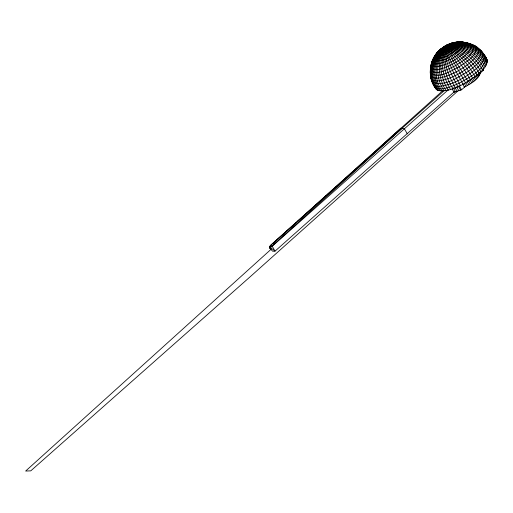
<?xml version="1.0" encoding="UTF-8"?>
<svg xmlns="http://www.w3.org/2000/svg" width="513" height="513" viewBox="0 0 513 513"><rect width="100%" height="100%" fill="white"/><g stroke="black" fill="none" stroke-linecap="round" stroke-linejoin="round"><path stroke-width="0.77" d="M430.914 67.761C431.427 59.797 436.903 49.293 444.912 47.061C458.904 51.371 467.959 64.657 475.076 76.681C464.291 83.952 451.504 92.411 437.922 90.455C429.734 83.581 428.432 70.14 432.523 60.572C435.248 54.801 439.974 45.779 447.618 47.587C460.975 51.55 470.594 63.272 477.18 75.02L475.076 76.681M444.425 46.702L444.925 46.375L446.72 48.216L452.113 55.616L468.061 81.445M436.121 89.3C430.971 82.009 429.009 72.634 431.362 63.99M455.397 87.781C448.471 75.539 441.802 60.361 446.387 46.228C452.889 40.277 463.912 41.316 471.71 44.387C488.677 49.312 469.767 63.484 463.13 67.831C456.762 71.929 449.869 75.373 442.507 77.277C438.775 77.957 433.35 79.477 430.721 75.796L430.304 72.198L430.965 66.485M430.452 70.191L430.304 72.198M462.566 83.908L464.412 87.12C470.504 83.734 478.033 79.957 480.315 72.897M477.18 75.02C481.412 71.095 487.215 66.741 487.305 60.438C485.195 55.006 481.309 50.062 476.288 47.055L477.84 48.325M431.901 62.9C434.325 54.795 440.654 45.535 450.408 47.061C464.239 48.068 476.365 57.943 482.496 70.044M434.024 58.418L434.755 56.411M465.56 82.907C459.045 71.057 450.465 57.392 445.611 46.01L446.817 45.356L446.079 45.407C447.875 59.361 456.647 71.884 463.021 84.286M436.646 54.34C439.93 45.971 450.94 45.997 458.327 47.6C469.305 50.428 478.911 58.245 483.881 68.441M454.338 91.744L275.026 251.152L272.679 251.235L269.716 248.177L269.331 247.503L270.486 245.419L443.161 90.339M444.45 46.677L443.27 47.427C446.65 43.669 456.153 43.419 448.054 48.992C444.021 52.647 437.281 51.153 444.45 46.677C458.41 53.461 466.702 67.966 474.301 80.887M435.633 55.391L437.589 52.102L443.899 46.683M269.331 247.503L270.569 245.413L444.649 90.282M485.984 65.407C478.353 48.151 452.973 39.084 437.91 51.948C429.067 61.855 426.701 74.738 444.585 67.652C452.017 64.971 458.981 60.932 464.932 55.731C467.657 52.877 472.928 48.761 470.639 44.342C452.678 36.526 430.202 53.916 430.567 73.038C438.948 79.387 451.357 70.493 459.353 66.786C465.285 62.105 478.328 55.757 475.666 46.625C467.208 40.937 455.845 40.687 446.829 45.035C442.854 59.354 451.357 74.321 457.91 86.735M441.103 48.959L442.565 47.626M440.109 49.742C444.976 44.746 453.101 48.389 458.289 51.095C467.157 56.334 474.403 64.221 479.129 73.353M270.447 247.465L275.026 251.152L272.217 246.272L270.486 245.419L269.626 247.061L270.447 247.465L402.378 128.103L404.488 128.949L407.296 133.829M272.839 243.675L281.13 236.192M282.33 235.114L284.689 232.985M286.478 231.363L296.546 222.289M297.752 221.193L311.397 208.881M313.148 207.316L326.781 195.011M327.416 194.427L400.884 128.16M448.554 89.525L272.217 246.272M271.268 249.113L25.65 471.043L30.767 470.857L251.678 275.43L457.5 91.301M452.03 88.698L454.018 92.16L461.553 89.807L465.144 86.594M479.809 73.474L483.47 70.198L482.977 69.293M485.048 66.889C480.136 56.59 470.049 49.036 458.885 46.869C452.492 46.055 444.059 45.856 439.385 50.915C438.378 56.161 447.227 51.666 449.266 50.139C452.37 48.959 457.628 41.912 450.382 43.72C443.995 45.465 443.79 54.205 443.668 59.662C444.123 69.922 447.471 80.015 452.934 88.691M448.234 45.83C446.156 45.054 441.026 50.094 445.47 48.844C446.643 48.248 448.445 47.523 448.586 46.055C435.819 51.595 427.592 68.171 432.395 81.971C444.463 87.293 458.391 77.021 468.587 71.147C474.166 66.735 490.499 55.276 478.353 48.748L481.245 51.159L483.695 54.429M442.604 47.549L443.219 47.151M443.508 46.94L444.611 46.241M444.444 46.35L445.406 45.785M454.018 92.16L455.384 91.391M445.342 45.811L446.381 45.253M446.079 45.407L447.368 44.766M447.573 44.695L449.234 44.195M446.829 45.035L448.349 44.317M448.529 45.978C456.166 42.239 465.432 41.829 473.217 45.356C475.564 54.776 462.008 60.97 455.743 65.593C449.394 68.229 435.858 77.059 430.452 69.473C432.305 52.467 450.927 39.956 467.401 43.13C470.851 46.805 465.233 51.473 462.739 54.012C456.839 59.136 449.895 63.099 442.437 65.459C439.211 66.318 432.138 68.364 431.555 63.336C435.133 52.422 446.002 45.458 456.936 43.637C467.298 42.117 479.277 46.356 484.573 55.686C483.996 63.817 475.884 68.877 470.107 73.564C461.45 79.444 451.844 84.517 441.385 86.107C433.305 88.621 430.625 80.214 430.407 73.923M448.304 44.387L450.382 43.72C435.216 53.743 434.402 76.732 444.123 90.859M448.279 90.083C441.744 79.996 439.057 67.139 442.039 55.398C443.719 49.242 447.862 42.464 454.999 42.515M455.602 42.47C435.082 45.619 436.448 77.476 446.124 90.551M269.716 248.177L270.832 248.138M451.594 43.272L453.005 43.246M456.801 42.213L461.546 42.367M462.809 42.265C438.282 38.982 429.003 74.449 442.283 91.006M464.752 42.399L472.563 44.811M475.666 46.625L470.671 44.099M474.07 45.593C492.467 53.493 467.414 68.376 459.981 73.147C453.55 76.681 446.695 79.772 439.365 80.791C436.21 81.317 430.606 80.951 430.83 76.578M473.505 45.651L474.589 46.375M482.951 53.281L485.773 57.046L487.305 60.438M487.01 59.495L484.439 55.577L485.375 57.418M437.922 90.455C425.386 73.532 436.48 46.606 456.641 42.175C473.98 39.296 462.008 53.019 455.012 56.642C451.857 59.405 427.957 70.679 433.902 57.757C445.053 39.783 475.525 38.866 486.067 57.995C483.599 70.756 469.382 77.296 459.09 83.247C451.645 86.434 434.748 94.687 432.504 81.721M433.793 85.241L435.287 87.55M436.903 89.955C423.962 72.557 436.98 45.875 457.423 42.181C465.208 44.689 452.402 52.845 449.651 54.455C446.579 57.379 429.445 61.945 437.551 52.512C452.081 39.078 479.18 42.637 487.35 61.509M439.166 90.801C427.438 74.834 435.537 48.754 454.358 42.675C461.354 43.958 451.613 51.473 448.689 52.64C446.233 54.737 434.646 58.649 437.91 51.948C452.896 39.238 479.129 44.374 487.145 62.708M440.622 90.987C427.771 73.891 437.39 42.694 460.687 42.072C468.222 46.362 452.626 55.212 449.298 57.2C444.553 61.162 426.226 64.087 437.281 53.051C451.818 38.642 478.77 45.92 486.69 64.01M450.555 89.461C443.117 77.296 438.66 60.547 445.983 47.369C461.219 46.92 474.153 58.937 480.905 71.685M460.462 85.568C453.896 73.718 446.977 61.118 445.983 47.369C456.474 56.148 463.579 68.28 470.498 79.906M482.675 68.813L483.47 70.198M479.45 72.32L480.194 73.603M478.815 72.448L479.924 74.372M478.398 73.276L479.508 75.199M477.847 74.148L478.95 76.078M476.782 74.423L478.263 76.995M475.968 75.373L477.443 77.944M475.025 76.341L476.506 78.912M473.974 77.328L475.455 79.9M471.21 78.656L473.057 81.868M469.889 79.624L471.736 82.83M468.504 80.56L470.35 83.773M467.061 81.471L468.908 84.683M465.586 82.337L467.433 85.549M464.079 83.151L465.926 86.364M459.161 85.652L461.553 89.807M458.282 86.017L460.674 90.173M456.519 86.671L458.904 90.827M454.807 87.223L457.198 91.378M453.171 87.672L455.563 91.827M431.529 79.188L432.26 81.086M483.368 69.871L483.426 70.236"/></g></svg>
